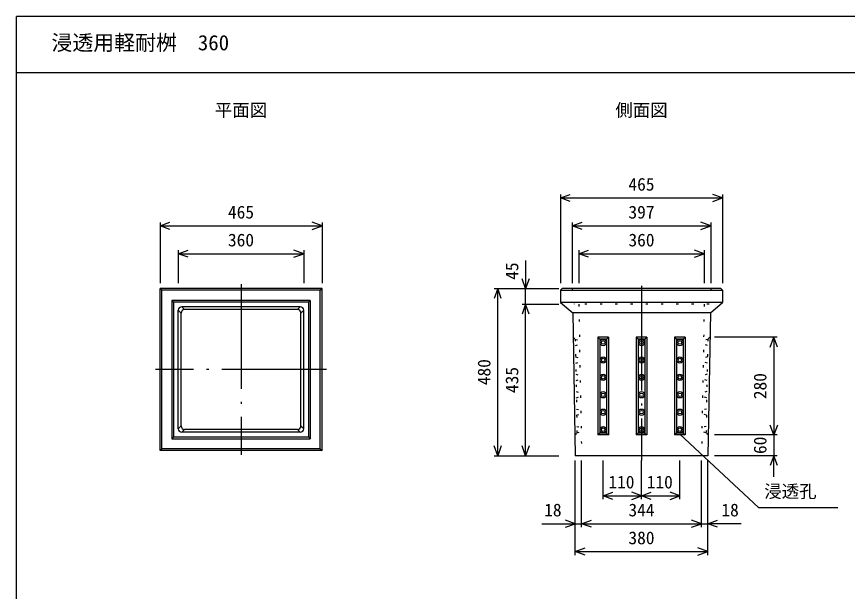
# Model space of a CAD drawing. Units: millimetres, scale not verified. Extents: x -10500 to 10500, y -7425 to 7425.
# Drawn here: x -8250 to -5866, y 298 to 1948 of the extents above; entities that cross this region are included whole.
import ezdxf
from ezdxf.enums import TextEntityAlignment as Align

# ---------------------------------------------------------------- set-up
doc = ezdxf.new("R2010")
doc.units = ezdxf.units.MM
doc.header["$LTSCALE"] = 25
doc.linetypes.add('DOTTED', pattern=[1.75, 0.25, -1.5])
doc.linetypes.add('LONG_DASHED_DOTTED', pattern=[15.25, 12, -1.5, 0.25, -1.5])
for name, color, linetype, lineweight in [('0-0_CENTER', 7, 'LONG_DASHED_DOTTED', 25), ('0-1_DIM', 7, 'Continuous', 25), ('0-5_OUTLINE', 3, 'Continuous', 25), ('0-6_OUTLINE2', 4, 'DOTTED', 25), ('0-7_TXT', 7, 'Continuous', 25)]:
    doc.layers.add(name, color=color, linetype=linetype, lineweight=lineweight)
doc.styles.add('ＭＳ ゴシック', font='')
doc.styles.get('ＭＳ ゴシック').set_extended_font_data('MS Gothic')

msp = doc.modelspace()

# ---------------------------------------------------------------- linework, layer by layer
at = {"layer": '0-0_CENTER'}
for p, q in [((-7606.03, 1179.45), (-7606.03, 689.45)), ((-6456.85, 1174.66), (-6456.85, 673.74)), ((-7361.03, 934.45), (-7851.03, 934.45))]:
    msp.add_line(p, q, dxfattribs=at)
at = {"layer": '0-1_DIM'}
for p, q in [((-6689.35, 1436.95), (-6689.35, 1181.95)), ((-6224.35, 1436.95), (-6224.35, 1181.95)), ((-6689.35, 1426.95), (-6224.35, 1426.95)), ((-7838.53, 1356.95), (-7838.53, 1181.95)), ((-7838.53, 1346.95), (-7373.53, 1346.95)), ((-7373.53, 1356.95), (-7373.53, 1181.95)), ((-6655.35, 1356.95), (-6655.35, 1181.95)), ((-6655.35, 1346.95), (-6258.35, 1346.95)), ((-6258.35, 1356.95), (-6258.35, 1181.95)), ((-7786.03, 1276.95), (-7786.03, 1181.95)), ((-7786.03, 1266.95), (-7426.03, 1266.95)), ((-7426.03, 1276.95), (-7426.03, 1181.95)), ((-6636.85, 1276.95), (-6636.85, 1181.95)), ((-6636.85, 1266.95), (-6276.85, 1266.95)), ((-6276.85, 1276.95), (-6276.85, 1181.95)), ((-6789.35, 1247.9), (-6789.35, 1166.95)), ((-6879.35, 1166.95), (-6694.35, 1166.95)), ((-6869.35, 686.95), (-6869.35, 1166.95)), ((-6789.35, 1121.95), (-6789.35, 1166.95)), ((-6799.35, 1121.95), (-6694.35, 1121.95)), ((-6789.35, 686.95), (-6789.35, 1121.95)), ((-6067.29, 1026.95), (-6247.29, 1026.95)), ((-6087.55, 998.76), (-6077.29, 1026.95)), ((-6067.03, 998.76), (-6077.29, 1026.95)), ((-6067.29, 746.95), (-6247.29, 746.95)), ((-6879.35, 686.95), (-6694.35, 686.95)), ((-6646.85, 401.95), (-6646.85, 673.74)), ((-6628.85, 481.95), (-6628.85, 673.74)), ((-6566.85, 561.95), (-6566.85, 673.74)), ((-6456.85, 561.95), (-6456.85, 673.74)), ((-6346.85, 561.95), (-6346.85, 673.74)), ((-6284.85, 481.95), (-6284.85, 673.74)), ((-6266.85, 401.95), (-6266.85, 673.74)), ((-6067.29, 686.95), (-6247.29, 686.95)), ((-6077.29, 626.71), (-6077.29, 686.95)), ((-6742.53, 491.95), (-6646.85, 491.95)), ((-6646.85, 491.95), (-6628.85, 491.95)), ((-6628.85, 491.95), (-6284.85, 491.95)), ((-6284.85, 491.95), (-6266.85, 491.95)), ((-6171.16, 491.95), (-6266.85, 491.95)), ((-6646.85, 411.95), (-6266.85, 411.95))]:
    msp.add_line(p, q, dxfattribs=at)
for points in [[(-6661.16, 1416.69), (-6689.35, 1426.95), (-6661.16, 1437.21)], [(-6252.54, 1416.69), (-6224.35, 1426.95), (-6252.54, 1437.21)], [(-7810.34, 1336.69), (-7838.53, 1346.95), (-7810.34, 1357.21)], [(-7401.72, 1336.69), (-7373.53, 1346.95), (-7401.72, 1357.21)], [(-6627.16, 1336.69), (-6655.35, 1346.95), (-6627.16, 1357.21)], [(-6286.54, 1336.69), (-6258.35, 1346.95), (-6286.54, 1357.21)], [(-7757.84, 1256.69), (-7786.03, 1266.95), (-7757.84, 1277.21)], [(-7454.22, 1256.69), (-7426.03, 1266.95), (-7454.22, 1277.21)], [(-6608.66, 1256.69), (-6636.85, 1266.95), (-6608.66, 1277.21)], [(-6305.04, 1256.69), (-6276.85, 1266.95), (-6305.04, 1277.21)], [(-6779.09, 1195.14), (-6789.35, 1166.95), (-6799.61, 1195.14)], [(-6859.09, 1138.76), (-6869.35, 1166.95), (-6879.61, 1138.76)], [(-6779.09, 1093.76), (-6789.35, 1121.95), (-6799.61, 1093.76)], [(-6077.29, 1026.95), (-6077.29, 746.95), (-6077.29, 686.95)], [(-6067.03, 775.14), (-6077.29, 746.95), (-6087.55, 775.14)], [(-6859.09, 715.14), (-6869.35, 686.95), (-6879.61, 715.14)], [(-6779.09, 715.14), (-6789.35, 686.95), (-6799.61, 715.14)], [(-6067.03, 658.76), (-6077.29, 686.95), (-6087.55, 658.76)], [(-6538.66, 561.69), (-6566.85, 571.95), (-6538.66, 582.21)], [(-6485.04, 561.69), (-6456.85, 571.95), (-6485.04, 582.21)], [(-6428.66, 561.69), (-6456.85, 571.95), (-6428.66, 582.21)], [(-6375.04, 561.69), (-6346.85, 571.95), (-6375.04, 582.21)], [(-6566.85, 571.95), (-6456.85, 571.95), (-6346.85, 571.95)], [(-6675.04, 481.69), (-6646.85, 491.95), (-6675.04, 502.21)], [(-6600.66, 481.69), (-6628.85, 491.95), (-6600.66, 502.21)], [(-6313.04, 481.69), (-6284.85, 491.95), (-6313.04, 502.21)], [(-6238.66, 481.69), (-6266.85, 491.95), (-6238.66, 502.21)], [(-6618.66, 401.69), (-6646.85, 411.95), (-6618.66, 422.21)], [(-6295.04, 401.69), (-6266.85, 411.95), (-6295.04, 422.21)]]:
    msp.add_lwpolyline(points, dxfattribs=at)
at = {"layer": '0-5_OUTLINE'}
for p, q in [((-7373.53, 1166.95), (-7838.53, 1166.95)), ((-7838.53, 701.95), (-7838.53, 1166.95)), ((-7833.53, 1161.95), (-7838.53, 1166.95)), ((-7833.53, 706.95), (-7833.53, 1161.95)), ((-7378.53, 1161.95), (-7373.53, 1166.95)), ((-7373.53, 701.95), (-7373.53, 1166.95)), ((-6689.35, 1161.95), (-6224.35, 1161.95)), ((-6229.35, 1166.95), (-6684.35, 1166.95)), ((-7407.53, 1132.95), (-7804.53, 1132.95)), ((-7804.53, 1132.95), (-7804.53, 735.95)), ((-7804.53, 1132.95), (-7799.53, 1127.95)), ((-7412.53, 1127.95), (-7799.53, 1127.95)), ((-7799.53, 1127.95), (-7799.53, 740.95)), ((-7412.53, 1127.95), (-7407.53, 1132.95)), ((-7412.53, 1127.95), (-7412.53, 740.95)), ((-7407.53, 1132.95), (-7407.53, 735.95)), ((-6224.35, 1126.95), (-6689.35, 1126.95)), ((-6689.35, 1126.95), (-6654.39, 1096.95)), ((-6259.3, 1096.95), (-6224.35, 1126.95)), ((-7786.03, 764.45), (-7786.03, 1104.45)), ((-7786.03, 1104.45), (-7778.03, 1096.45)), ((-7436.03, 1114.45), (-7776.03, 1114.45)), ((-7776.03, 1114.45), (-7768.03, 1106.45)), ((-7444.03, 1106.45), (-7768.03, 1106.45)), ((-7444.03, 1106.45), (-7436.03, 1114.45)), ((-7434.03, 1096.45), (-7426.03, 1104.45)), ((-7426.03, 764.45), (-7426.03, 1104.45)), ((-6259.3, 1096.95), (-6266.84, 686.95)), ((-7778.03, 772.45), (-7778.03, 1096.45)), ((-7434.03, 772.45), (-7434.03, 1096.45)), ((-6576.85, 1021.95), (-6581.85, 1026.95)), ((-6556.85, 1021.95), (-6551.85, 1026.95)), ((-6551.85, 1026.95), (-6551.85, 746.95)), ((-6466.85, 1021.95), (-6471.85, 1026.95)), ((-6446.85, 1021.95), (-6441.85, 1026.95)), ((-6441.85, 1026.95), (-6441.85, 746.95)), ((-6356.85, 1021.95), (-6361.85, 1026.95)), ((-6336.85, 1021.95), (-6331.85, 1026.95)), ((-6331.85, 1026.95), (-6331.85, 746.95)), ((-6576.85, 1021.95), (-6576.85, 751.95)), ((-6556.85, 1021.95), (-6576.85, 1021.95)), ((-6556.85, 1021.95), (-6556.85, 751.95)), ((-6466.85, 1021.95), (-6466.85, 751.95)), ((-6446.85, 1021.95), (-6466.85, 1021.95)), ((-6446.85, 1021.95), (-6446.85, 751.95)), ((-6356.85, 1021.95), (-6356.85, 751.95)), ((-6336.85, 1021.95), (-6356.85, 1021.95)), ((-6336.85, 1021.95), (-6336.85, 751.95)), ((-7778.03, 772.45), (-7786.03, 764.45)), ((-7434.03, 772.45), (-7426.03, 764.45)), ((-7799.53, 740.95), (-7804.53, 735.95)), ((-7799.53, 740.95), (-7412.53, 740.95)), ((-7768.03, 762.45), (-7776.03, 754.45)), ((-7436.03, 754.45), (-7776.03, 754.45)), ((-7444.03, 762.45), (-7768.03, 762.45)), ((-7444.03, 762.45), (-7436.03, 754.45)), ((-7412.53, 740.95), (-7407.53, 735.95)), ((-6576.85, 751.95), (-6581.85, 746.95)), ((-6551.85, 746.95), (-6581.85, 746.95)), ((-6556.85, 751.95), (-6576.85, 751.95)), ((-6556.85, 751.95), (-6551.85, 746.95)), ((-6466.85, 751.95), (-6471.85, 746.95)), ((-6441.85, 746.95), (-6471.85, 746.95)), ((-6446.85, 751.95), (-6466.85, 751.95)), ((-6446.85, 751.95), (-6441.85, 746.95)), ((-6356.85, 751.95), (-6361.85, 746.95)), ((-6331.85, 746.95), (-6361.85, 746.95)), ((-6336.85, 751.95), (-6356.85, 751.95)), ((-6336.85, 751.95), (-6331.85, 746.95)), ((-7804.53, 735.95), (-7407.53, 735.95)), ((-7833.53, 706.95), (-7838.53, 701.95)), ((-7373.53, 701.95), (-7838.53, 701.95)), ((-7378.53, 706.95), (-7833.53, 706.95)), ((-7378.53, 706.95), (-7373.53, 701.95)), ((-6266.84, 686.95), (-6646.85, 686.95))]:
    msp.add_line(p, q, dxfattribs=at)
for points in [[(-7378.53, 706.95), (-7378.53, 1161.95), (-7833.53, 1161.95)], [(-6684.35, 1166.95), (-6689.35, 1161.95), (-6689.35, 1126.95)], [(-6229.35, 1166.95), (-6224.35, 1161.95), (-6224.35, 1126.95)], [(-6259.3, 1096.95), (-6654.39, 1096.95), (-6646.85, 686.95)], [(-6551.85, 1026.95), (-6581.85, 1026.95), (-6581.85, 746.95)], [(-6441.85, 1026.95), (-6471.85, 1026.95), (-6471.85, 746.95)], [(-6331.85, 1026.95), (-6361.85, 1026.95), (-6361.85, 746.95)]]:
    msp.add_lwpolyline(points, dxfattribs=at)
for centre, radius in [((-6566.85, 1011.95), 9), ((-6566.85, 1011.95), 5), ((-6456.85, 1011.95), 9), ((-6456.85, 1011.95), 5), ((-6346.85, 1011.95), 9), ((-6346.85, 1011.95), 5), ((-6566.85, 961.95), 9), ((-6566.85, 961.95), 5), ((-6456.85, 961.95), 9), ((-6456.85, 961.95), 5), ((-6346.85, 961.95), 9), ((-6346.85, 961.95), 5), ((-6566.85, 911.95), 9), ((-6566.85, 911.95), 5), ((-6456.85, 911.95), 9), ((-6456.85, 911.95), 5), ((-6346.85, 911.95), 9), ((-6346.85, 911.95), 5), ((-6566.85, 861.95), 9), ((-6566.85, 861.95), 5), ((-6456.85, 861.95), 9), ((-6456.85, 861.95), 5), ((-6346.85, 861.95), 9), ((-6346.85, 861.95), 5), ((-6566.85, 811.95), 9), ((-6566.85, 811.95), 5), ((-6456.85, 811.95), 9), ((-6456.85, 811.95), 5), ((-6346.85, 811.95), 9), ((-6346.85, 811.95), 5), ((-6566.85, 761.95), 9), ((-6566.85, 761.95), 5), ((-6456.85, 761.95), 9), ((-6456.85, 761.95), 5), ((-6346.85, 761.95), 9), ((-6346.85, 761.95), 5)]:
    msp.add_circle(centre, radius, dxfattribs=at)
for centre, start, end in [((-7776.03, 1104.45), 90, 180), ((-7768.03, 1096.45), 90, 180), ((-7444.03, 1096.45), 0, 90), ((-7436.03, 1104.45), 0, 90), ((-7776.03, 764.45), 180, 270), ((-7768.03, 772.45), 180, 270), ((-7444.03, 772.45), 270, 0), ((-7436.03, 764.45), 270, 0)]:
    msp.add_arc(centre, 10, start, end, dxfattribs=at)
at = {"layer": '0-6_OUTLINE2'}
for p, q in [((-6655.35, 1166.95), (-6650.35, 1121.95)), ((-6636.85, 1121.95), (-6628.85, 686.95)), ((-6276.85, 1121.95), (-6284.85, 686.95)), ((-6646.99, 1021.06), (-6634.93, 1017.85)), ((-6646.66, 1003.06), (-6634.73, 1006.71)), ((-6267.03, 1003.06), (-6278.97, 1006.71)), ((-6266.7, 1021.06), (-6278.76, 1017.85)), ((-6646.08, 971.07), (-6634.01, 967.86)), ((-6645.74, 953.07), (-6633.81, 956.72)), ((-6267.95, 953.07), (-6279.89, 956.72)), ((-6267.62, 971.07), (-6279.68, 967.86)), ((-6645.16, 921.08), (-6633.09, 917.87)), ((-6644.82, 903.08), (-6632.89, 906.73)), ((-6268.87, 903.08), (-6280.81, 906.73)), ((-6268.54, 921.08), (-6280.6, 917.87)), ((-6644.24, 871.08), (-6632.18, 867.88)), ((-6269.46, 871.08), (-6281.52, 867.88)), ((-6643.91, 853.09), (-6631.97, 856.74)), ((-6269.79, 853.09), (-6281.73, 856.74)), ((-6643.32, 821.09), (-6631.26, 817.89)), ((-6270.38, 821.09), (-6282.44, 817.89)), ((-6642.99, 803.1), (-6631.05, 806.74)), ((-6270.71, 803.1), (-6282.64, 806.74)), ((-6642.4, 771.1), (-6630.34, 767.89)), ((-6271.3, 771.1), (-6283.36, 767.89)), ((-6647.96, 746.99), (-6642.05, 752.1)), ((-6642.07, 753.1), (-6630.13, 756.75)), ((-6271.63, 753.1), (-6283.56, 756.75)), ((-6265.74, 746.99), (-6271.65, 752.1))]:
    msp.add_line(p, q, dxfattribs=at)
for points in [[(-6258.35, 1166.95), (-6263.35, 1121.95), (-6650.35, 1121.95)], [(-6653.1, 1026.95), (-6647.01, 1022.06), (-6642.05, 752.1)], [(-6260.59, 1026.95), (-6266.68, 1022.06), (-6271.65, 752.1)]]:
    msp.add_lwpolyline(points, dxfattribs=at)
at = {"layer": '0-7_TXT'}
for p, q in [((-2150, 1947.57), (-8250, 1947.57)), ((-8250, 1787.57), (-2150, 1787.57)), ((-6346.53, 748.74), (-6120.73, 538.75)), ((-6120.73, 538.75), (-5893.09, 538.75))]:
    msp.add_line(p, q, dxfattribs=at)
msp.add_lwpolyline([(-2150, 1947.57), (-2150, -1352.43), (-8250, -1352.43), (-8250, 1947.57)], dxfattribs=at)

# ---------------------------------------------------------------- texts
at = {"layer": '0-1_DIM', "style": 'ＭＳ ゴシック'}
for s, p in [('465', (-6494.35, 1436.95)), ('465', (-7643.53, 1356.95)), ('397', (-6494.35, 1356.95)), ('360', (-7643.53, 1276.95)), ('360', (-6494.35, 1276.95)), ('110', (-6551.9, 582.06)), ('110', (-6441.9, 582.06)), ('18', (-6736.13, 501.95)), ('344', (-6494.35, 501.95)), ('18', (-6227.57, 501.95)), ('380', (-6494.35, 421.95))]:
    msp.add_text(s, height=36.66, dxfattribs=at).set_placement(p, align=Align.BOTTOM_LEFT)
for s, p in [('45', (-6799.35, 1192.01)), ('480', (-6879.35, 889.45)), ('435', (-6799.35, 866.95)), ('280', (-6087.29, 849.45)), ('60', (-6087.29, 691.95))]:
    msp.add_text(s, height=36.66, rotation=90, dxfattribs=at).set_placement(p, align=Align.BOTTOM_LEFT)
at = {"layer": '0-7_TXT', "style": 'ＭＳ ゴシック'}
for s, height, p in [('浸透用軽耐桝\u3000360', 43.99, (-8150, 1837.57)), ('平面図', 36.66, (-7681.03, 1649.81)), ('側面図', 36.66, (-6531.85, 1649.81)), ('浸透孔', 36.66, (-6104.6, 555.43))]:
    msp.add_text(s, height=height, dxfattribs=at).set_placement(p, align=Align.BOTTOM_LEFT)

doc.saveas('drawing.dxf')
